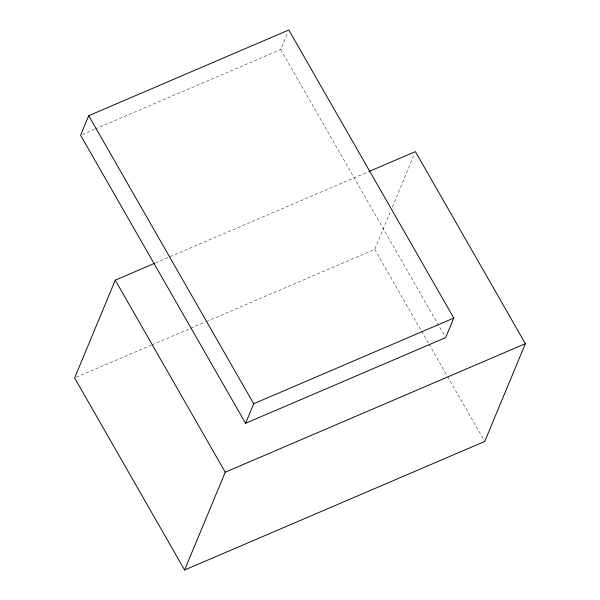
<?xml version="1.0" encoding="UTF-8"?>
<svg xmlns="http://www.w3.org/2000/svg" width="600" height="600" viewBox="0 0 600 600"><rect width="100%" height="100%" fill="white"/><g stroke="black" fill="none" stroke-linecap="round" stroke-linejoin="round"><path stroke-width="0.45" stroke-dasharray="3 2.25" d="M95.19 129L280.68 49.56L287.752 32.55M206.197 321.608L374.76 249.42L390.585 211.343M392.385 207.015L414.683 153.36M82.305 134.52L94.328 129.368M155.678 262.86L368.1 171.885M76.335 377.22L151.155 345.18M152.017 344.812L205.335 321.975M280.68 49.56L444.728 336M374.76 249.42L421.162 330.45M421.627 331.26L428.588 343.41M429.053 344.22L447.15 375.825M447.615 376.635L484.275 440.647"/><path stroke-width="0.9" d="M88.718 115.695L80.588 135.255L245.565 423.315L445.658 337.62L453.787 318.06L288.81 30L88.718 115.695L253.695 403.755L245.565 423.315M154.815 263.228L115.26 280.17L74.617 377.955L184.597 570L484.74 441.457L525.382 343.673L415.403 151.627L368.962 171.517M184.597 570L225.24 472.207L525.382 343.673M253.695 403.755L453.787 318.06M115.26 280.17L225.24 472.207"/></g></svg>
